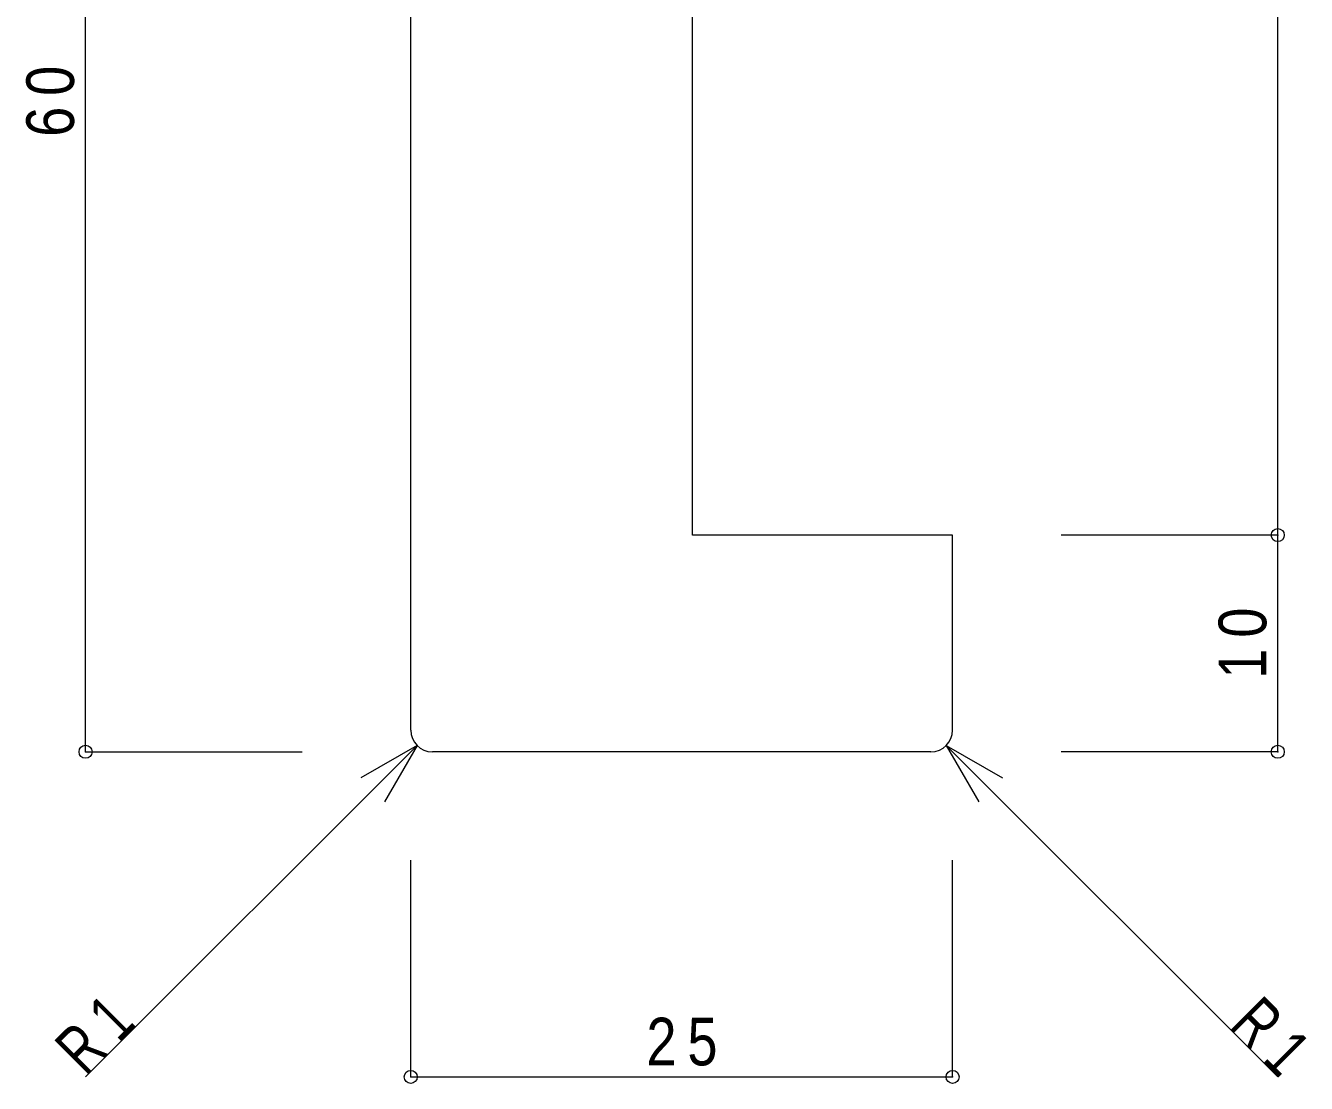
# Model space of a CAD drawing. Units: millimetres at full size, sheet at 1:1; details may follow other scales. Extents: x -141 to 141, y -98 to 98.
# Drawn here: x 17.2 to 76.3, y -46 to 2.8 of the extents above; entities that cross this region are included whole.
import ezdxf

# ---------------------------------------------------------------- set-up
doc = ezdxf.new("R2010")
doc.units = ezdxf.units.MM
doc.header["$PDMODE"] = 32
doc.header["$PDSIZE"] = 0.6
for name, color, linetype, lineweight in [('0-0_ＫＢ製品', 2, 'Continuous', 9), ('0-3_寸法', 4, 'Continuous', 9), ('0-4_引出線字', 4, 'Continuous', 9)]:
    doc.layers.add(name, color=color, linetype=linetype, lineweight=lineweight)
doc.styles.add('HGｺﾞｼｯｸM', font='')
doc.styles.get('HGｺﾞｼｯｸM').set_extended_font_data('HGｺﾞｼｯｸM')

msp = doc.modelspace()

# ---------------------------------------------------------------- linework, layer by layer
at = {"layer": '0-0_ＫＢ製品'}
for p, q in [((35, -29.75), (35, 29.25)), ((60, -29.75), (60, -20.75)), ((59, -30.75), (36, -30.75))]:
    msp.add_line(p, q, dxfattribs=at)
msp.add_lwpolyline([(60, -20.75), (48, -20.75), (48, 43.25), (40, 43.25)], dxfattribs=at)
for centre, start, end in [((36, -29.75), 180, 270), ((59, -29.75), 270, 0)]:
    msp.add_arc(centre, 1, start, end, dxfattribs=at)
at = {"layer": '0-3_寸法'}
for p, q in [((75, -20.75), (75, 43.25)), ((20, -30.75), (20, 29.25)), ((75, -20.75), (65, -20.75)), ((75, -30.75), (75, -20.75)), ((20, -30.75), (30, -30.75)), ((75, -30.75), (65, -30.75)), ((35, -45.75), (35, -35.75)), ((60, -45.75), (60, -35.75)), ((35, -45.75), (60, -45.75))]:
    msp.add_line(p, q, dxfattribs=at)
for p in [(75, -20.75), (20, -30.75), (75, -30.75), (35, -45.75), (60, -45.75)]:
    msp.add_point(p, dxfattribs=at)
at = {"layer": '0-4_引出線字'}
for p, q in [((35.293, -30.457), (20, -45.75)), ((35.293, -30.457), (32.695, -31.957)), ((35.293, -30.457), (33.793, -33.055)), ((59.707, -30.457), (61.207, -33.055)), ((59.707, -30.457), (62.305, -31.957)), ((59.707, -30.457), (75, -45.75))]:
    msp.add_line(p, q, dxfattribs=at)

# ---------------------------------------------------------------- texts
at = {"layer": '0-3_寸法', "color": 7, "char_height": 2.199, "attachment_point": 7, "rotation": 90, "style": 'HGｺﾞｼｯｸM'}
for s, insert in [('\\T1.36;\\W0.85;60', (19.5, -2.375)), ('\\T1.36;\\W0.85;10', (74.5, -27.375))]:
    msp.add_mtext(s, dxfattribs=dict(at, insert=insert))
at = {"layer": '0-3_寸法', "color": 7, "insert": (45.875, -45.25), "char_height": 2.199, "attachment_point": 7, "style": 'HGｺﾞｼｯｸM'}
msp.add_mtext('\\T1.36;\\W0.85;25', dxfattribs=at)
at = {"layer": '0-4_引出線字', "color": 7, "char_height": 2.199, "attachment_point": 7, "style": 'HGｺﾞｼｯｸM'}
for insert, rotation in [((20, -45.75), 45), ((72.702, -43.452), 315)]:
    msp.add_mtext('\\T1.36;\\W0.75;R1', dxfattribs=dict(at, insert=insert, rotation=rotation))

doc.saveas('drawing.dxf')
